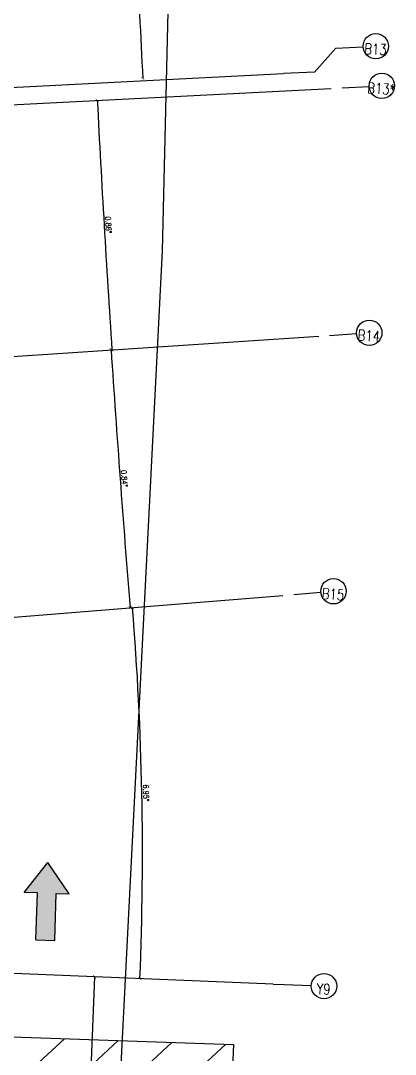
# Model space of a CAD drawing. Extents: x -678889171 to 586587, y -792238163 to 335485.
# Drawn here: x -678695743 to -678683340, y -792110484 to -792076252 of the extents above; entities that cross this region are included whole.
import ezdxf
from ezdxf.enums import TextEntityAlignment as Align

# ---------------------------------------------------------------- set-up
doc = ezdxf.new("R2010")
doc.units = 0
doc.header["$MEASUREMENT"] = 0
doc.layers.get('0').update_dxf_attribs({"color": 8})
for name, color, linetype in [('A-ANNO-LEGN', 252, 'Continuous'), ('A-FLOR-PATT', 252, 'Continuous'), ('A-WALL', 252, 'Continuous'), ('XR-Axis$0$A-GRID-LINE-OUT', 252, 'Continuous')]:
    doc.layers.add(name, color=color, linetype=linetype)
doc.styles.add('Ground floor Towers$0$$Bas01-Rname$0$EN-SC', font='swissc.ttf')
doc.styles.add('Ground floor Towers$0$$Bas01-Rname$0$EN-SCL', font='swisscl.ttf')
doc.styles.add('Ground floor Towers$0$04-Ground Floor$0$V2-lower ground$0$LEVEL  FOR LICENSE LOWER GR$0$$LG- LEVEL$0$AR-SR', font='sarb.shx')
doc.styles.add('XR-Axis$0$MEDAD-E-TEXT', font='romans.shx', dxfattribs={"width": 0.8, "height": 1.8})
doc.styles.add('XR-Axis$0$MOD-E-TEXT', font='romans.shx', dxfattribs={"width": 0.8, "height": 1.8})

# ---------------------------------------------------------------- blocks, each defined once
blk = doc.blocks.new('XR-Axis$0$_ArchTick')
at = {"const_width": 0.15}
blk.add_lwpolyline([(-0.5, -0.5), (0.5, 0.5)], dxfattribs=at)
blk = doc.blocks.new('*U173')
blk.add_circle((0, 0), 4.2)
at = {"layer": 'XR-Axis$0$A-GRID-LINE-OUT'}
for p, q in [((-19.87, -9.49), (-13.14, -1.29)), ((-13.14, -1.29), (-4.18, -0.41)), ((-19.87, -9.49), (-30.12, -10.5))]:
    blk.add_line(p, q, dxfattribs=at)
at = {"style": 'XR-Axis$0$MEDAD-E-TEXT', "width": 0.8, "flags": 4}
for height, p in [(1.8, (-0.07, 2.54)), (3.5, (-0.07, -0.98))]:
    blk.add_attdef('00', text='', height=height, dxfattribs=at).set_placement(p, align=Align.MIDDLE_CENTER)
blk = doc.blocks.new('*U174')
blk.add_circle((0, 0), 4.2)
at = {"layer": 'XR-Axis$0$A-GRID-LINE-OUT'}
blk.add_line((-13.11, -1.52), (-4.17, -0.48), dxfattribs=at)
at = {"style": 'XR-Axis$0$MEDAD-E-TEXT', "width": 0.8, "flags": 4}
for height, p in [(1.8, (-0.07, 2.54)), (3.5, (-0.07, -0.98))]:
    blk.add_attdef('00', text='', height=height, dxfattribs=at).set_placement(p, align=Align.MIDDLE_CENTER)
blk = doc.blocks.new('*U175')
blk.add_circle((0, 0), 4.2)
at = {"layer": 'XR-Axis$0$A-GRID-LINE-OUT'}
blk.add_line((-13.08, -1.78), (-4.16, -0.57), dxfattribs=at)
at = {"style": 'XR-Axis$0$MEDAD-E-TEXT', "width": 0.8, "flags": 4}
for height, p in [(1.8, (-0.07, 2.54)), (3.5, (-0.07, -0.98))]:
    blk.add_attdef('00', text='', height=height, dxfattribs=at).set_placement(p, align=Align.MIDDLE_CENTER)
blk = doc.blocks.new('*U176')
blk.add_circle((0, 0), 4.2)
at = {"layer": 'XR-Axis$0$A-GRID-LINE-OUT'}
blk.add_line((-13.04, -2.04), (-4.15, -0.65), dxfattribs=at)
at = {"style": 'XR-Axis$0$MEDAD-E-TEXT', "width": 0.8, "flags": 4}
for height, p in [(1.8, (-0.07, 2.54)), (3.5, (-0.07, -0.98))]:
    blk.add_attdef('00', text='', height=height, dxfattribs=at).set_placement(p, align=Align.MIDDLE_CENTER)
blk = doc.blocks.new('*U162')
blk.add_circle((0, 0), 4.2)
at = {"layer": 'XR-Axis$0$A-GRID-LINE-OUT'}
blk.add_line((-13.2, 0), (-4.2, 0), dxfattribs=at)
at = {"style": 'XR-Axis$0$MEDAD-E-TEXT', "width": 0.8, "flags": 4}
for height, p in [(1.8, (-0.07, 2.54)), (3.5, (-0.07, -0.98))]:
    blk.add_attdef('00', text='', height=height, dxfattribs=at).set_placement(p, align=Align.MIDDLE_CENTER)
blk = doc.blocks.new('GR')
at = {"layer": 'A-FLOR-PATT'}
h = blk.add_hatch(color=256, dxfattribs=at)
h.dxf.hatch_style = 1
h.paths.add_polyline_path([(106596, 83344), (106162, 83340), (106176, 81786), (105554, 81780), (105539, 83334), (105105, 83330), (105841, 84359)])
for p, q in [((108817, 104751), (108238, 139520)), ((107419, 110301), (112577, 110774)), ((36003, 103741), (107419, 110301)), ((36060, 103178), (114175, 110350)), ((108494, 73224), (108817, 104751)), ((37073, 93889), (114095, 102135)), ((38264, 84371), (113260, 93510)), ((105105, 83330), (105841, 84359)), ((106596, 83344), (105841, 84359)), ((105539, 83334), (105105, 83330)), ((105554, 81780), (105539, 83334)), ((106162, 83340), (106596, 83344)), ((106176, 81786), (106162, 83340)), ((105554, 81780), (106176, 81786)), ((113465, 80635), (49091, 80635)), ((107541, 80635), (107541, 71960)), ((113465, 80635), (113825, 80635))]:
    blk.add_line(p, q, dxfattribs=at)
for centre, radius, start, end in [((679526, 162911), 574001, 184.401509, 185.246102), ((653365, 159872), 549212, 185.24755, 186.11107), ((688789, 163642), 584863, 186.108934, 186.94758), ((7602, 80635), 101445, 0, 6.94758)]:
    blk.add_arc(centre, radius, start, end, dxfattribs=at)
ref = blk.add_blockref('*U173', (115595, 111805), dxfattribs=dict(at, xscale=100, yscale=100, zscale=100, rotation=359.6259233719755))
ref.add_attrib('00', 'B13', dxfattribs={"layer": '0', "height": 353, "rotation": 359.6259, "style": 'XR-Axis$0$MEDAD-E-TEXT', "width": 0.8}).set_placement((115588, 111707), align=Align.MIDDLE_CENTER)
ref = blk.add_blockref('*U174', (115848, 110503), dxfattribs=dict(at, xscale=100, yscale=100, zscale=100, rotation=358.6117024263542))
ref.add_attrib('00', 'B13*', dxfattribs={"layer": '0', "height": 353, "rotation": 358.6117, "style": 'XR-Axis$0$MEDAD-E-TEXT', "width": 0.8}).set_placement((115838, 110406), align=Align.MIDDLE_CENTER)
for p, xscale, yscale, zscale, rotation in [((107930, 110428), 99.99999999999999, 99.99999999999999, 99.99999999999999, 275.2461018975685), ((106455, 109641), 100, 100, 100, 95.24754918503056), ((107247, 101401), 100, 100, 100, 96.1089338019073), ((107275, 101405), 99.99999999999999, 99.99999999999999, 99.99999999999999, 276.1110698672821), ((108220, 92896), 100, 100, 100, 276.9475800047232), ((108302, 92906), 100, 100, 100, 96.9475800047233), ((107541, 80635), 100, 100, 100, 90), ((109047, 80635), 100, 100, 100, 270)]:
    blk.add_blockref('XR-Axis$0$_ArchTick', p, dxfattribs=dict(at, xscale=xscale, yscale=yscale, zscale=zscale, rotation=rotation))
ref = blk.add_blockref('*U175', (115765, 102314), dxfattribs=dict(at, xscale=100.0000000000001, yscale=100.0000000000001, zscale=100.0000000000001, rotation=358.3775223767614))
ref.add_attrib('00', 'B14', dxfattribs={"layer": '0', "height": 353, "rotation": 358.3775, "style": 'XR-Axis$0$MEDAD-E-TEXT', "width": 0.8}).set_placement((115756, 102216), align=Align.MIDDLE_CENTER)
ref = blk.add_blockref('*U176', (114928, 93713), dxfattribs=dict(at, xscale=100, yscale=100, zscale=100, rotation=358.0365784250397))
ref.add_attrib('00', 'B15', dxfattribs={"layer": '0', "height": 353, "rotation": 358.0366, "style": 'XR-Axis$0$MEDAD-E-TEXT', "width": 0.8}).set_placement((114917, 93616), align=Align.MIDDLE_CENTER)
ref = blk.add_blockref('*U162', (115145, 80635), dxfattribs=dict(at, xscale=100, yscale=100, zscale=100))
ref.add_attrib('00', 'Y9', dxfattribs={"layer": '0', "height": 353, "style": 'XR-Axis$0$MEDAD-E-TEXT', "width": 0.8}).set_placement((115138, 80537), align=Align.MIDDLE_CENTER)
at = {"layer": 'A-FLOR-PATT', "char_height": 180, "attachment_point": 5, "style": 'XR-Axis$0$MOD-E-TEXT'}
for s, insert, rotation in [('\\A1;0.86°', (106989, 105535), 275.6793), ('\\A1;0.84°', (107857, 97163), 276.5283), ('\\A1;6.95°', (109000, 86790), 273.4738)]:
    blk.add_mtext(s, dxfattribs=dict(at, insert=insert, rotation=rotation))
at = {"layer": 'A-FLOR-PATT', "style": 'Ground floor Towers$0$04-Ground Floor$0$V2-lower ground$0$LEVEL  FOR LICENSE LOWER GR$0$$LG- LEVEL$0$AR-SR', "flags": 12}
for tag, p in [('L', (30296, 72860)), ('P', (30238, 72204))]:
    blk.add_attdef(tag, text='', height=500, dxfattribs=at).set_placement(p, align=Align.RIGHT)
at = {"layer": 'A-FLOR-PATT'}
for tag, p, height, style in [('N', (85492, 56633), 250, 'Ground floor Towers$0$$Bas01-Rname$0$EN-SC'), ('N', (89389, 56633), 250, 'Ground floor Towers$0$$Bas01-Rname$0$EN-SC'), ('N', (94598, 56633), 250, 'Ground floor Towers$0$$Bas01-Rname$0$EN-SC'), ('AN', (85923, 56313), 200, 'Ground floor Towers$0$$Bas01-Rname$0$EN-SCL'), ('AN', (89820, 56313), 200, 'Ground floor Towers$0$$Bas01-Rname$0$EN-SCL'), ('AN', (95028, 56313), 200, 'Ground floor Towers$0$$Bas01-Rname$0$EN-SCL'), ('SN', (85299, 56025), 200, 'Ground floor Towers$0$$Bas01-Rname$0$EN-SCL'), ('F', (85927, 56009), 200, 'Ground floor Towers$0$$Bas01-Rname$0$EN-SCL'), ('SN', (89197, 56025), 200, 'Ground floor Towers$0$$Bas01-Rname$0$EN-SCL'), ('F', (89824, 56009), 200, 'Ground floor Towers$0$$Bas01-Rname$0$EN-SCL'), ('SN', (94405, 56025), 200, 'Ground floor Towers$0$$Bas01-Rname$0$EN-SCL'), ('F', (95032, 56009), 200, 'Ground floor Towers$0$$Bas01-Rname$0$EN-SCL')]:
    blk.add_attdef(tag, p, '', height=height, dxfattribs=dict(at, style=style))
at = {"layer": 'A-FLOR-PATT', "style": 'Ground floor Towers$0$$Bas01-Rname$0$EN-SCL', "width": 0.8}
for p in [(85305, 56295), (89202, 56295), (94411, 56295)]:
    blk.add_attdef('FN', p, '', height=250, dxfattribs=at)

msp = doc.modelspace()

# ---------------------------------------------------------------- block references
at = {"layer": 'A-WALL', "rotation": 357.6731745000001}
msp.add_blockref('GR', (-678804025.1, -792184118.5, -212772), dxfattribs=at)

# ---------------------------------------------------------------- next in the draw order: hatches: boundary and pattern name
at = {"layer": 'A-ANNO-LEGN'}
h = msp.add_hatch(dxfattribs=at)
h.set_pattern_fill('ANSI31', color=256, scale=10000, angle=-2.32683)
h.set_pattern_definition([(42.67317, (-679564563.7, -792179516.5), (-847.2694, 919.04), [])])
h.paths.add_polyline_path([(-678777672.9, -792179735.1), (-678770187.1, -792139007.1), (-678733063.7, -792148537.2), (-678731444, -792108675.1), (-678688692.2, -792110162.1), (-678692240, -792193145.5), (-678709626, -792200229.2), (-678779081.8, -792187036.6)])

# ---------------------------------------------------------------- next in the draw order: linework, layer by layer
at = {"layer": 'A-ANNO-LEGN', "elevation": -212772}
msp.add_lwpolyline([(-678777672.9, -792179735.1), (-678770187.1, -792139007.1), (-678733063.7, -792148537.2), (-678731444, -792108675.1), (-678688692.2, -792110162.1), (-678692240, -792193145.5), (-678709626, -792200229.2), (-678779081.8, -792187036.6)], close=True, dxfattribs=at)

doc.saveas('drawing.dxf')
